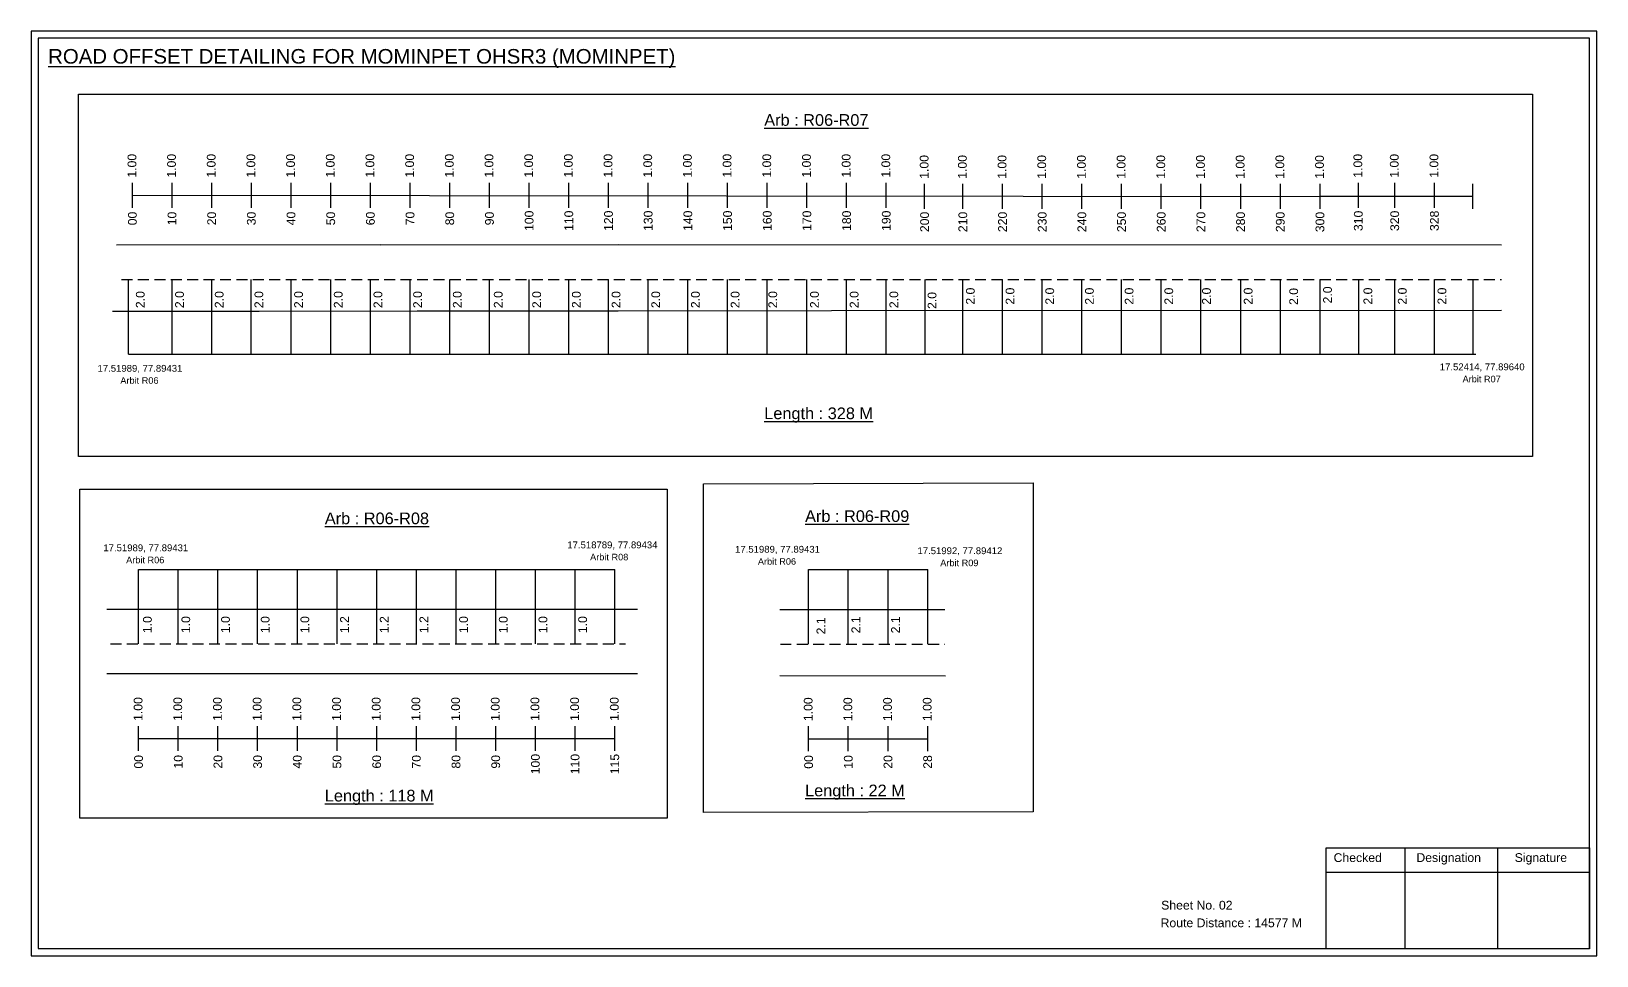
# Model space of a CAD drawing. Header units: inches. Extents: x 1446 to 12099, y 451 to 5049.
# Drawn here: x 3785 to 4322, y 3395 to 3712 of the extents above; entities that cross this region are included whole.
import ezdxf

# ---------------------------------------------------------------- set-up
doc = ezdxf.new("R2010")
doc.units = ezdxf.units.IN
doc.header["$MEASUREMENT"] = 0
doc.linetypes.add('DASHED2', pattern=[0.375, 0.25, -0.125])
doc.layers.add('PDF_Geometry', color=7, linetype='Continuous')
doc.layers.add('PDF_Text', color=5, linetype='Continuous')
doc.styles.add('PDF Arial', font='arial.ttf')
doc.styles.get("Standard").update_dxf_attribs({"font": 'arial.ttf'})

msp = doc.modelspace()

# ---------------------------------------------------------------- linework, layer by layer
at = {"color": 217, "true_color": 0x93278f}
for p, q in [((3819.97, 3651.37), (3819.97, 3659.93)), ((3833.53, 3651.37), (3833.53, 3659.93)), ((3847.13, 3651.37), (3847.13, 3659.93)), ((3860.73, 3651.37), (3860.73, 3659.93)), ((3874.33, 3651.37), (3874.33, 3659.93)), ((3887.93, 3651.37), (3887.93, 3659.93)), ((3901.53, 3651.37), (3901.53, 3659.93)), ((3915.13, 3651.37), (3915.13, 3659.93)), ((3928.73, 3651.37), (3928.73, 3659.93)), ((3942.33, 3651.37), (3942.33, 3659.93)), ((3955.93, 3651.37), (3955.93, 3659.93)), ((3969.53, 3651.37), (3969.53, 3659.93)), ((3983.13, 3651.37), (3983.13, 3659.93)), ((3996.73, 3651.37), (3996.73, 3659.93)), ((4010.33, 3651.37), (4010.33, 3659.93)), ((4023.93, 3651.37), (4023.93, 3659.93)), ((4037.53, 3651.37), (4037.53, 3659.93)), ((4051.13, 3651.37), (4051.13, 3659.93)), ((4064.73, 3651.37), (4064.73, 3659.93)), ((4078.33, 3651.37), (4078.33, 3659.93)), ((4091.47, 3650.97), (4091.47, 3659.53)), ((4104.57, 3650.97), (4104.57, 3659.53)), ((4118.17, 3650.97), (4118.17, 3659.53)), ((4131.77, 3650.97), (4131.77, 3659.53)), ((4145.37, 3650.97), (4145.37, 3659.53)), ((4158.97, 3650.97), (4158.97, 3659.53)), ((4172.57, 3650.97), (4172.57, 3659.53)), ((4186.17, 3650.97), (4186.17, 3659.53)), ((4199.77, 3650.97), (4199.77, 3659.53)), ((4213.37, 3650.97), (4213.37, 3659.53)), ((4226.97, 3650.94), (4226.97, 3659.5)), ((4240.1, 3651.34), (4240.1, 3659.9)), ((4252.58, 3651.34), (4252.58, 3659.9)), ((4266.18, 3651.34), (4266.18, 3659.9)), ((4279.32, 3650.95), (4279.32, 3659.5)), ((3819.97, 3655.64), (4226.97, 3655.22)), ((4279.32, 3655.22), (4226.97, 3655.22)), ((3822.08, 3465.22), (3822.08, 3473.77)), ((3835.68, 3465.22), (3835.68, 3473.77)), ((3849.28, 3465.22), (3849.28, 3473.77)), ((3862.88, 3465.22), (3862.88, 3473.77)), ((3876.48, 3465.22), (3876.48, 3473.77)), ((3890.08, 3465.22), (3890.08, 3473.77)), ((3903.68, 3465.22), (3903.68, 3473.77)), ((3917.28, 3465.22), (3917.28, 3473.77)), ((3930.88, 3465.22), (3930.88, 3473.77)), ((3944.48, 3465.22), (3944.48, 3473.77)), ((3958.08, 3465.22), (3958.08, 3473.77)), ((3971.68, 3465.22), (3971.68, 3473.77)), ((3985.28, 3465.22), (3985.28, 3473.77)), ((4051.71, 3465.16), (4051.71, 3473.71)), ((4065.31, 3465.16), (4065.31, 3473.71)), ((4078.91, 3465.16), (4078.91, 3473.71)), ((4092.51, 3465.16), (4092.51, 3473.71)), ((3822.08, 3469.49), (3985.28, 3469.52)), ((4051.71, 3469.42), (4092.51, 3469.43))]:
    msp.add_line(p, q, dxfattribs=at)
for p, q in [((3904.9, 3638.65), (3814.46, 3638.54)), ((3904.9, 3638.65), (3986.47, 3638.72)), ((3986.47, 3638.72), (4289.12, 3638.6)), ((3818.65, 3601.23), (3818.65, 3626.76)), ((3833.53, 3601.23), (3833.53, 3626.76)), ((3847.13, 3601.23), (3847.13, 3626.76)), ((3860.52, 3626.76), (3860.52, 3601.23)), ((3874.33, 3601.23), (3874.33, 3626.76)), ((3887.93, 3601.23), (3887.93, 3626.76)), ((3901.53, 3601.23), (3901.53, 3626.76)), ((3915.13, 3601.23), (3915.13, 3626.76)), ((3928.73, 3601.23), (3928.73, 3626.76)), ((3942.33, 3601.23), (3942.33, 3626.76)), ((3955.93, 3601.23), (3955.93, 3626.76)), ((3969.53, 3601.23), (3969.53, 3626.76)), ((3983.13, 3601.23), (3983.13, 3626.76)), ((3996.73, 3601.23), (3996.73, 3626.76)), ((4010.33, 3601.23), (4010.33, 3626.76)), ((4023.93, 3601.23), (4023.93, 3626.76)), ((4037.53, 3601.23), (4037.53, 3626.76)), ((4051.13, 3601.23), (4051.13, 3626.76)), ((4064.73, 3601.23), (4064.73, 3626.76)), ((4078.33, 3601.23), (4078.33, 3626.76)), ((4091.61, 3601.23), (4091.61, 3626.76)), ((4104.57, 3601.23), (4104.57, 3626.76)), ((4118.17, 3601.23), (4118.17, 3626.76)), ((4131.77, 3601.23), (4131.77, 3626.76)), ((4145.37, 3601.23), (4145.37, 3626.76)), ((4158.97, 3601.23), (4158.97, 3626.76)), ((4172.57, 3601.23), (4172.57, 3626.76)), ((4186.17, 3601.23), (4186.17, 3626.76)), ((4199.77, 3601.23), (4199.77, 3626.76)), ((4213.37, 3601.23), (4213.37, 3626.76)), ((4226.97, 3601.23), (4226.97, 3626.76)), ((4240.24, 3601.23), (4240.24, 3626.76)), ((4252.58, 3601.23), (4252.58, 3626.76)), ((4266.18, 3601.23), (4266.18, 3626.76)), ((4279.46, 3601.23), (4279.46, 3626.76)), ((3813.14, 3615.96), (3863.36, 3615.96)), ((3859.81, 3615.96), (3917.56, 3615.99)), ((3917.56, 3615.99), (3986.47, 3616.04)), ((3986.47, 3616.04), (4059.51, 3616.09)), ((4059.51, 3616.09), (4289.12, 3616.25)), ((3822.08, 3501.92), (3822.08, 3527.45)), ((3835.68, 3501.92), (3835.68, 3527.45)), ((3849.28, 3501.92), (3849.28, 3527.45)), ((3862.88, 3501.92), (3862.88, 3527.45)), ((3876.48, 3501.92), (3876.48, 3527.45)), ((3890.08, 3501.92), (3890.08, 3527.45)), ((3903.68, 3501.92), (3903.68, 3527.45)), ((3917.28, 3501.92), (3917.28, 3527.45)), ((3930.88, 3501.92), (3930.88, 3527.45)), ((3944.48, 3501.92), (3944.48, 3527.45)), ((3958.08, 3501.92), (3958.08, 3527.45)), ((3971.68, 3501.92), (3971.68, 3527.45)), ((3985.28, 3501.92), (3985.28, 3527.45)), ((4051.71, 3501.85), (4051.71, 3527.39)), ((4065.31, 3501.85), (4065.31, 3527.39)), ((4078.91, 3501.85), (4078.91, 3527.39)), ((4092.51, 3501.85), (4092.51, 3527.39)), ((3811.2, 3513.8), (3993.11, 3513.8)), ((4041.87, 3513.74), (4098.36, 3513.74)), ((3993.11, 3491.61), (3811.2, 3491.61)), ((4041.87, 3491.05), (4098.58, 3490.93))]:
    msp.add_line(p, q)
at = {"linetype": 'DASHED2', "ltscale": 15}
for p, q in [((3816.24, 3626.76), (4289.12, 3626.76)), ((3812.47, 3501.92), (3988.89, 3501.92)), ((4042.02, 3501.85), (4098.36, 3501.85))]:
    msp.add_line(p, q, dxfattribs=at)
at = {"color": 5}
for p, q in [((3818.65, 3601.23), (4209.56, 3601.23)), ((4209.56, 3601.23), (4280.4, 3601.23)), ((3822.08, 3527.45), (3985.28, 3527.45)), ((4051.71, 3527.39), (4092.51, 3527.39))]:
    msp.add_line(p, q, dxfattribs=at)
for points in [[(3801.45, 3690.21), (4299.77, 3690.21), (4299.77, 3566.15), (3801.45, 3566.15)], [(4015.62, 3556.78), (4128.62, 3557.07), (4128.62, 3444.39), (4015.62, 3444.1)], [(3801.98, 3554.94), (4003.22, 3554.94), (4003.22, 3442.26), (3801.98, 3442.26)]]:
    msp.add_lwpolyline(points, close=True)
at = {"layer": 'PDF_Geometry'}
for points in [[(3785.31, 3711.8), (3785.31, 3395.09), (4321.78, 3395.09), (4321.78, 3711.8)], [(3787.63, 3709.47), (3787.63, 3397.51), (4319.36, 3397.51), (4319.36, 3709.47)]]:
    msp.add_lwpolyline(points, close=True, dxfattribs=at)
at = {"layer": 'PDF_Geometry', "color": 242, "true_color": 0xcc1f26}
msp.add_lwpolyline([(4319.36, 3397.41), (4229.02, 3397.41), (4229.02, 3432.03), (4319.36, 3432.03)], close=True, dxfattribs=at)
for points in [[(4256, 3432.03), (4256, 3397.41)], [(4287.73, 3432.03), (4287.73, 3397.41)], [(4229.02, 3423.65), (4319.36, 3423.65)]]:
    msp.add_lwpolyline(points, dxfattribs=at)

# ---------------------------------------------------------------- texts
at = {"color": 242, "true_color": 0xcd2027}
for s, height, p in [('%%UROAD OFFSET DETAILING FOR MOMINPET OHSR3 (MOMINPET)', 5, (3791.08, 3700.73)), ('%%UArb : R06-R07', 4, (4036.5, 3679.42)), ('%%ULength : 328 M', 4, (4036.5, 3578.92)), ('%%UArb : R06-R08', 4, (3885.9, 3542.92)), ('%%UArb : R06-R09', 4, (4050.49, 3543.69)), ('%%ULength : 118 M', 4, (3885.9, 3447.92)), ('%%ULength : 22 M', 4, (4050.49, 3449.69))]:
    msp.add_text(s, height=height, dxfattribs=at).set_placement(p)
at = {"color": 217, "true_color": 0x93278f}
for s, p in [('1.00', (3821.3, 3661.66)), ('1.00', (3834.86, 3661.66)), ('1.00', (3848.46, 3661.66)), ('1.00', (3862.06, 3661.66)), ('1.00', (3875.66, 3661.66)), ('1.00', (3889.26, 3661.66)), ('1.00', (3902.86, 3661.66)), ('1.00', (3916.46, 3661.66)), ('1.00', (3930.06, 3661.66)), ('1.00', (3943.66, 3661.66)), ('1.00', (3957.26, 3661.66)), ('1.00', (3970.86, 3661.66)), ('1.00', (3984.46, 3661.66)), ('1.00', (3998.06, 3661.66)), ('1.00', (4011.66, 3661.66)), ('1.00', (4025.26, 3661.66)), ('1.00', (4038.86, 3661.66)), ('1.00', (4052.46, 3661.66)), ('1.00', (4066.06, 3661.66)), ('1.00', (4079.66, 3661.66)), ('1.00', (4241.42, 3661.64)), ('1.00', (4253.91, 3661.64)), ('1.00', (4267.51, 3661.64)), ('1.00', (4092.79, 3661.27)), ('1.00', (4105.89, 3661.27)), ('1.00', (4119.49, 3661.27)), ('1.00', (4133.09, 3661.27)), ('1.00', (4146.69, 3661.27)), ('1.00', (4160.29, 3661.27)), ('1.00', (4173.89, 3661.27)), ('1.00', (4187.49, 3661.27)), ('1.00', (4201.09, 3661.27)), ('1.00', (4214.69, 3661.27)), ('1.00', (4228.29, 3661.24)), ('00', (3821.45, 3645.34)), ('10', (3835.01, 3645.34)), ('20', (3848.61, 3645.34)), ('30', (3862.21, 3645.34)), ('40', (3875.81, 3645.34)), ('50', (3889.41, 3645.34)), ('60', (3903.01, 3645.34)), ('70', (3916.61, 3645.34)), ('80', (3930.21, 3645.34)), ('90', (3943.81, 3645.34)), ('100', (3957.41, 3643.39)), ('110', (3971.01, 3643.39)), ('120', (3984.61, 3643.39)), ('130', (3998.21, 3643.39)), ('140', (4011.81, 3643.39)), ('150', (4025.41, 3643.39)), ('160', (4039.01, 3643.39)), ('170', (4052.61, 3643.39)), ('180', (4066.21, 3643.39)), ('190', (4079.81, 3643.39)), ('200', (4092.95, 3643)), ('210', (4106.04, 3643)), ('220', (4119.64, 3643)), ('230', (4133.24, 3643)), ('240', (4146.84, 3643)), ('250', (4160.44, 3643)), ('260', (4174.04, 3643)), ('270', (4187.64, 3643)), ('280', (4201.24, 3643)), ('290', (4214.84, 3643)), ('300', (4228.44, 3642.96)), ('310', (4241.58, 3643.36)), ('320', (4254.06, 3643.36)), ('328', (4267.66, 3643.36)), ('1.00', (3823.4, 3475.51)), ('1.00', (3837, 3475.51)), ('1.00', (3850.6, 3475.51)), ('1.00', (3864.2, 3475.51)), ('1.00', (3877.8, 3475.51)), ('1.00', (3891.4, 3475.51)), ('1.00', (3905, 3475.51)), ('1.00', (3918.6, 3475.51)), ('1.00', (3932.2, 3475.51)), ('1.00', (3945.8, 3475.51)), ('1.00', (3959.4, 3475.51)), ('1.00', (3973, 3475.51)), ('1.00', (3986.6, 3475.52)), ('1.00', (4053.04, 3475.45)), ('1.00', (4066.64, 3475.45)), ('1.00', (4080.24, 3475.45)), ('1.00', (4093.84, 3475.45)), ('00', (3823.56, 3459.19)), ('10', (3837.16, 3459.19)), ('20', (3850.76, 3459.19)), ('30', (3864.36, 3459.19)), ('40', (3877.96, 3459.19)), ('50', (3891.56, 3459.19)), ('60', (3905.16, 3459.19)), ('70', (3918.76, 3459.19)), ('80', (3932.36, 3459.19)), ('90', (3945.96, 3459.19)), ('100', (3959.56, 3457.24)), ('110', (3973.16, 3457.24)), ('115', (3986.76, 3457.24)), ('00', (4053.19, 3459.13)), ('10', (4066.79, 3459.13)), ('20', (4080.39, 3459.13)), ('28', (4093.99, 3459.13))]:
    msp.add_text(s, height=3, rotation=90, dxfattribs=at).set_placement(p)
for s, p in [('2.0', (3824.15, 3616.96)), ('2.0', (3837.6, 3616.96)), ('2.0', (3851.2, 3616.96)), ('2.0', (3864.8, 3616.96)), ('2.0', (3878.4, 3616.96)), ('2.0', (3892, 3616.96)), ('2.0', (3905.6, 3616.96)), ('2.0', (3919.2, 3616.96)), ('2.0', (3932.8, 3616.96)), ('2.0', (3946.83, 3616.96)), ('2.0', (3960, 3616.96)), ('2.0', (3973.6, 3616.96)), ('2.0', (3987.2, 3616.96)), ('2.0', (4000.8, 3616.96)), ('2.0', (4014.4, 3616.96)), ('2.0', (4028, 3616.96)), ('2.0', (4040.92, 3616.96)), ('2.0', (4055.2, 3616.96)), ('2.0', (4068.8, 3616.96)), ('2.0', (4082.4, 3616.96)), ('2.0', (4095.5, 3616.66)), ('2.0', (4108.63, 3618.15)), ('2.0', (4122.23, 3618.15)), ('2.0', (4135.83, 3618.15)), ('2.0', (4149.43, 3618.15)), ('2.0', (4163.03, 3618.15)), ('2.0', (4176.63, 3618.15)), ('2.0', (4189.55, 3618.15)), ('2.0', (4203.83, 3618.15)), ('2.0', (4219.43, 3618.03)), ('2.0', (4231.03, 3618.57)), ('2.0', (4244.86, 3618.18)), ('2.0', (4256.65, 3618.17)), ('2.0', (4270.25, 3618.17)), ('1.0', (3826.59, 3505.59)), ('1.0', (3839.75, 3505.59)), ('1.0', (3853.35, 3505.59)), ('1.0', (3866.95, 3505.59)), ('1.0', (3880.55, 3505.59)), ('1.2', (3894.15, 3505.59)), ('1.2', (3907.75, 3505.59)), ('1.2', (3921.35, 3505.59)), ('1.0', (3934.95, 3505.59)), ('1.0', (3948.55, 3505.59)), ('1.0', (3962.15, 3505.59)), ('1.0', (3975.75, 3505.59)), ('2.1', (4057.42, 3505.16)), ('2.1', (4069.38, 3505.53)), ('2.1', (4082.98, 3505.53))]:
    msp.add_text(s, height=3, rotation=90).set_placement(p)
at = {"color": 5}
for s, height, p in [('17.51989, 77.89431', 2.34, (3808, 3595.16)), ('17.52414, 77.89640', 2.34, (4268, 3595.66)), ('Arbit R06', 2.246, (3815.82, 3591.04)), ('Arbit R07', 2.246, (4275.82, 3591.54)), ('17.51989, 77.89431', 2.34, (3810, 3533.66)), ('17.518789, 77.89434', 2.34, (3969, 3534.66)), ('17.51989, 77.89431', 2.34, (4026.5, 3533.16)), ('Arbit R06', 2.246, (3817.82, 3529.54)), ('Arbit R08', 2.246, (3976.82, 3530.54)), ('Arbit R06', 2.246, (4034.32, 3529.04)), ('17.51992, 77.89412', 2.34, (4089, 3532.66)), ('Arbit R09', 2.246, (4096.82, 3528.54))]:
    msp.add_text(s, height=height, dxfattribs=at).set_placement(p)
for s, p in [('Sheet No. 02', (4172.52, 3410.89)), ('Route Distance : 14577 M', (4172.33, 3404.84))]:
    msp.add_text(s, height=3).set_placement(p)
at = {"layer": 'PDF_Text', "color": 7, "attachment_point": 7, "style": 'PDF Arial'}
for s, insert, char_height in [('Checked', (4231.62, 3427.14), 3.001), ('Designation', (4260, 3426.3), 3.0006), ('Signature', (4293.68, 3426.3), 3.001)]:
    msp.add_mtext(s, dxfattribs=dict(at, insert=insert, char_height=char_height))

doc.saveas('drawing.dxf')
